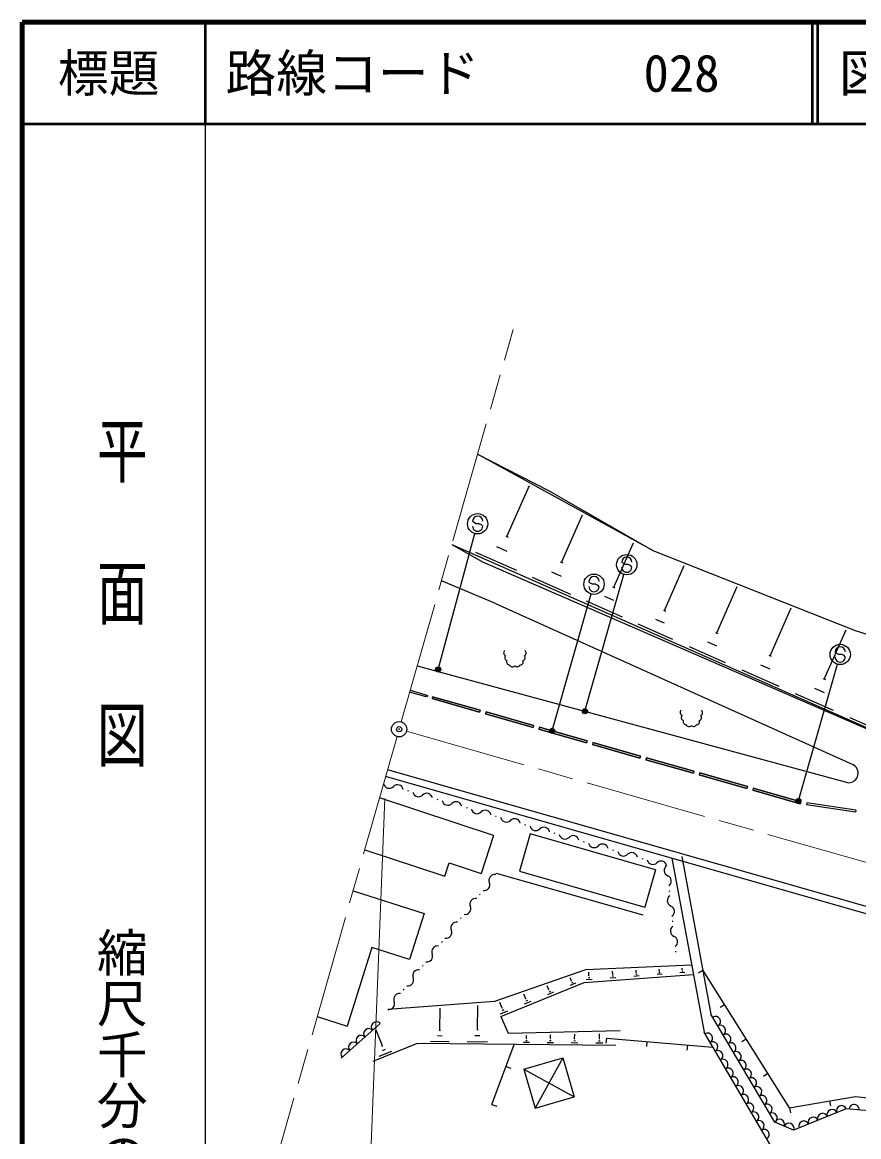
# Model space of a CAD drawing. Units: millimetres, scale not verified. Extents: x 40000 to 680000, y 20000 to 380000.
# Drawn here: x 40000 to 122321, y 270384 to 380000 of the extents above; entities that cross this region are included whole.
import ezdxf
from ezdxf.enums import TextEntityAlignment as Align

# ---------------------------------------------------------------- set-up
doc = ezdxf.new("R2010")
doc.units = ezdxf.units.MM
doc.header["$LTSCALE"] = 1000
doc.header["$PDMODE"] = 32
doc.header["$PDSIZE"] = 500
doc.linetypes.add('CHAIN', pattern=[18.5, 12, -1.5, 3.5, -1.5])
for name, color, linetype, lineweight in [('S-BGD', 7, 'Continuous', 25), ('S-BMK', 2, 'CHAIN', 13), ('S-BMK-SRVR', 3, 'Continuous', 25), ('S-STR-HTXT', 7, 'Continuous', 13), ('S-STR-STRC', 7, 'Continuous', 25), ('S-TTL', 2, 'Continuous', 140), ('S-TTL-BAND', 7, 'Continuous', 25), ('S-TTL-FRAM', 2, 'Continuous', 50), ('S-TTL-LINE', 7, 'Continuous', 50)]:
    doc.layers.add(name, color=color, linetype=linetype, lineweight=lineweight)
doc.layers.add('S-TTL-TXT', color=7, linetype='Continuous')
doc.styles.add('@ＭＳ ゴシック', font='')
doc.styles.add('ＭＳ ゴシック', font='')
doc.styles.get('@ＭＳ ゴシック').set_extended_font_data('@MS Gothic')
doc.styles.get('ＭＳ ゴシック').set_extended_font_data('MS Gothic')

msp = doc.modelspace()

# ---------------------------------------------------------------- linework, layer by layer
at = {"layer": 'S-BGD'}
for p, q in [((84808, 337533), (91798, 333948)), ((102056, 328049), (84808, 337533)), ((87703, 329414), (89922, 334437)), ((91798, 333948), (102056, 328049)), ((93072, 326870), (95145, 331565)), ((87577, 329470), (87830, 329358)), ((82273, 328642), (85305, 326946)), ((82273, 328642), (141002, 302707)), ((84613, 327882), (88653, 326097)), ((86663, 328425), (87673, 327979)), ((98211, 324434), (100146, 328815)), ((102056, 328049), (121964, 320161)), ((85305, 326946), (141002, 302707)), ((92953, 326922), (93190, 326817)), ((92094, 325940), (93043, 325520)), ((103200, 322136), (105151, 326554)), ((86577, 322829), (81249, 325054)), ((90166, 325429), (93964, 323752)), ((98100, 324483), (98323, 324385)), ((108344, 319935), (110357, 324492)), ((97293, 323561), (98185, 323167)), ((86577, 322829), (121746, 306991)), ((95483, 323081), (99050, 321506)), ((113589, 317691), (115663, 322389)), ((102316, 321295), (103175, 320916)), ((103093, 322184), (103308, 322089)), ((100573, 320834), (104008, 319317)), ((118935, 315402), (121074, 320245)), ((121964, 320161), (133984, 316405)), ((107435, 319070), (108318, 318680)), ((108234, 319984), (108455, 319886)), ((105642, 318595), (109175, 317035)), ((112653, 316801), (113561, 316400)), ((113475, 317741), (113702, 317640)), ((78865, 316696), (121338, 305201)), ((110810, 316313), (114442, 314709)), ((118818, 315454), (119052, 315351)), ((79750, 313636), (78125, 314099)), ((78180, 314292), (79805, 313828)), ((79805, 313828), (79750, 313636)), ((80382, 313663), (80327, 313471)), ((80382, 313663), (80327, 313471)), ((80382, 313663), (85065, 312328)), ((85065, 312328), (80382, 313663)), ((80382, 313663), (85065, 312328)), ((116078, 313986), (119813, 312337)), ((117973, 314488), (118907, 314076)), ((80327, 313471), (85010, 312135)), ((85010, 312135), (80327, 313471)), ((80327, 313471), (85010, 312135)), ((85065, 312328), (85010, 312135)), ((85065, 312328), (85010, 312135)), ((85065, 312328), (85010, 312135)), ((85065, 312328), (85010, 312135)), ((85065, 312328), (85010, 312135)), ((85065, 312328), (85010, 312135)), ((85065, 312328), (85010, 312135)), ((85065, 312328), (85010, 312135)), ((85642, 312163), (85587, 311971)), ((85642, 312163), (85587, 311971)), ((85587, 311971), (90270, 310635)), ((90270, 310635), (85587, 311971)), ((85587, 311971), (90270, 310635)), ((85642, 312163), (90325, 310827)), ((90325, 310827), (85642, 312163)), ((85642, 312163), (90325, 310827)), ((121450, 311614), (125390, 309874)), ((90325, 310827), (90270, 310635)), ((90325, 310827), (90270, 310635)), ((90325, 310827), (90270, 310635)), ((90325, 310827), (90270, 310635)), ((90325, 310827), (90270, 310635)), ((90902, 310663), (90847, 310471)), ((90902, 310663), (90847, 310471)), ((90847, 310471), (95531, 309135)), ((95531, 309135), (90847, 310471)), ((90847, 310471), (95531, 309135)), ((90902, 310663), (95586, 309327)), ((95586, 309327), (90902, 310663)), ((90902, 310663), (95586, 309327)), ((95586, 309327), (95531, 309135)), ((95586, 309327), (95531, 309135)), ((95586, 309327), (95531, 309135)), ((95586, 309327), (95531, 309135)), ((95586, 309327), (95531, 309135)), ((95586, 309327), (95531, 309135)), ((95586, 309327), (95531, 309135)), ((95586, 309327), (95531, 309135)), ((96163, 309163), (96108, 308970)), ((96163, 309163), (96108, 308970)), ((96163, 309163), (100846, 307827)), ((100846, 307827), (96163, 309163)), ((96163, 309163), (100846, 307827)), ((96108, 308970), (100791, 307634)), ((100791, 307634), (96108, 308970)), ((96108, 308970), (100791, 307634)), ((100846, 307827), (100791, 307634)), ((100846, 307827), (100791, 307634)), ((100846, 307827), (100791, 307634)), ((100846, 307827), (100791, 307634)), ((100846, 307827), (100791, 307634)), ((101423, 307662), (101368, 307470)), ((101423, 307662), (101368, 307470)), ((101368, 307470), (106051, 306134)), ((106051, 306134), (101368, 307470)), ((101368, 307470), (106051, 306134)), ((101423, 307662), (106106, 306327)), ((106106, 306327), (101423, 307662)), ((101423, 307662), (106106, 306327)), ((147384, 286103), (75951, 306477)), ((106106, 306327), (106051, 306134)), ((106106, 306327), (106051, 306134)), ((106106, 306327), (106051, 306134)), ((106106, 306327), (106051, 306134)), ((106106, 306327), (106051, 306134)), ((106106, 306327), (106051, 306134)), ((106106, 306327), (106051, 306134)), ((106106, 306327), (106051, 306134)), ((106683, 306162), (106628, 305970)), ((106683, 306162), (106628, 305970)), ((111311, 304634), (106628, 305970)), ((106628, 305970), (111311, 304634)), ((111366, 304826), (106683, 306162)), ((106683, 306162), (111366, 304826)), ((147178, 285433), (75759, 305803)), ((111366, 304826), (111311, 304634)), ((111366, 304826), (111311, 304634)), ((111366, 304826), (111311, 304634)), ((111366, 304826), (111311, 304634)), ((111366, 304826), (111311, 304634)), ((111366, 304826), (111311, 304634)), ((111366, 304826), (111311, 304634)), ((111366, 304826), (111311, 304634)), ((111366, 304826), (111311, 304634)), ((111366, 304826), (111311, 304634)), ((111366, 304826), (111311, 304634)), ((111366, 304826), (111311, 304634)), ((111366, 304826), (111311, 304634)), ((86384, 300005), (75161, 303707)), ((77913, 304426), (78009, 304398)), ((111943, 304662), (111888, 304469)), ((111943, 304662), (111888, 304469)), ((116572, 303134), (111888, 304469)), ((111888, 304469), (116572, 303134)), ((116626, 303326), (111943, 304662)), ((111943, 304662), (116626, 303326)), ((80795, 303592), (80891, 303565)), ((83677, 302759), (83773, 302731)), ((116626, 303326), (116572, 303134)), ((116626, 303326), (116572, 303134)), ((116626, 303326), (116572, 303134)), ((116626, 303326), (116572, 303134)), ((116626, 303326), (116572, 303134)), ((116626, 303326), (116572, 303134)), ((116626, 303326), (116572, 303134)), ((116626, 303326), (116572, 303134)), ((116626, 303326), (116572, 303134)), ((116626, 303326), (116572, 303134)), ((116626, 303326), (116572, 303134)), ((116626, 303326), (116572, 303134)), ((116626, 303326), (116572, 303134)), ((116626, 303326), (116572, 303134)), ((116626, 303326), (116572, 303134)), ((116626, 303326), (116572, 303134)), ((116626, 303326), (116572, 303134)), ((116626, 303326), (116572, 303134)), ((117220, 303237), (117190, 303039)), ((122007, 302319), (117190, 303039)), ((122036, 302516), (117220, 303237)), ((86559, 301926), (86655, 301898)), ((122036, 302516), (122007, 302319)), ((89441, 301093), (89537, 301065)), ((86384, 300005), (85155, 296280)), ((89984, 300171), (88934, 296489)), ((102333, 296649), (89984, 300171)), ((92323, 300259), (92419, 300232)), ((95205, 299426), (95301, 299398)), ((73707, 298611), (81575, 296015)), ((98087, 298593), (98183, 298565)), ((81575, 296015), (82005, 297319)), ((82005, 297319), (85155, 296280)), ((100969, 297760), (101065, 297732)), ((103920, 297772), (107098, 280660)), ((104903, 297954), (107781, 282454)), ((86642, 296310), (101063, 292197)), ((88934, 296489), (101283, 292966)), ((102333, 296649), (101283, 292966)), ((72556, 294574), (79566, 292352)), ((85068, 294252), (85005, 294174)), ((103672, 294615), (103683, 294515)), ((79566, 292352), (78125, 287805)), ((83192, 291911), (83129, 291833)), ((103983, 291631), (103993, 291531)), ((81316, 289570), (81253, 289492)), ((74409, 288983), (71962, 281262)), ((78125, 287805), (74409, 288983)), ((104293, 288647), (104303, 288547)), ((79439, 287229), (79377, 287151)), ((105870, 287272), (95424, 286796)), ((95424, 286796), (86481, 283676)), ((95294, 285548), (106044, 286335)), ((95772, 286200), (95746, 286560)), ((95791, 286201), (95753, 286198)), ((98199, 286185), (98055, 286174)), ((98115, 286352), (98091, 286667)), ((98133, 286353), (98097, 286351)), ((100721, 286196), (100177, 286156)), ((100505, 286344), (100369, 286334)), ((100425, 286502), (100405, 286773)), ((100442, 286503), (100408, 286501)), ((102983, 286361), (102470, 286324)), ((102779, 286501), (102651, 286492)), ((102704, 286650), (102687, 286877)), ((102720, 286651), (102687, 286649)), ((105213, 286525), (104731, 286489)), ((105022, 286656), (104901, 286647)), ((104966, 286797), (104936, 286795)), ((104951, 286796), (104938, 286979)), ((106984, 286749), (106560, 286483)), ((106984, 286749), (115479, 273225)), ((87104, 282209), (95294, 285548)), ((91832, 284827), (91671, 285222)), ((94453, 285475), (93908, 285252)), ((94047, 285691), (93919, 286006)), ((94064, 285698), (94030, 285684)), ((94182, 285555), (94045, 285499)), ((96103, 285857), (95495, 285813)), ((95862, 286023), (95710, 286012)), ((98428, 286028), (97852, 285986)), ((77563, 284888), (77501, 284810)), ((89559, 283941), (89365, 284417)), ((89580, 283949), (89539, 283932)), ((92280, 284589), (91678, 284343)), ((91851, 284835), (91813, 284819)), ((91981, 284677), (91830, 284616)), ((86481, 283676), (75968, 282898)), ((81095, 280877), (81118, 283029)), ((84801, 280930), (84826, 283304)), ((87227, 283031), (86999, 283592)), ((87250, 283040), (87205, 283022)), ((87405, 282852), (87225, 282779)), ((90050, 283680), (89391, 283411)), ((89722, 283777), (89558, 283709)), ((109112, 283362), (108688, 283096)), ((69025, 282193), (71962, 281262)), ((87762, 282747), (87044, 282454)), ((87104, 282209), (87807, 280556)), ((114059, 271801), (107781, 282454)), ((75216, 281518), (71395, 278114)), ((75441, 279310), (74818, 280848)), ((81038, 280878), (81153, 280876)), ((84738, 280931), (84863, 280929)), ((87807, 280556), (98830, 280816)), ((113782, 269316), (107098, 280660)), ((78874, 279547), (74494, 277770)), ((98421, 279340), (78874, 279547)), ((80164, 279783), (82003, 279764)), ((80859, 280328), (81319, 280323)), ((83792, 279745), (85784, 279724)), ((84545, 280335), (85043, 280330)), ((89326, 279687), (89904, 279680)), ((89544, 279858), (89689, 279856)), ((89600, 280030), (89637, 280030)), ((89619, 280030), (89622, 280349)), ((91659, 279662), (92276, 279655)), ((91892, 279845), (92046, 279843)), ((91952, 280029), (91991, 280029)), ((91971, 280029), (91975, 280404)), ((94031, 279637), (94689, 279630)), ((94280, 279832), (94445, 279830)), ((94344, 280028), (94385, 280028)), ((94364, 280028), (94369, 280461)), ((96445, 279611), (97144, 279604)), ((96709, 279818), (96884, 279816)), ((96777, 280027), (96821, 280027)), ((96799, 280027), (96804, 280518)), ((97489, 280084), (97446, 279586)), ((97489, 280084), (107965, 279187)), ((101474, 279743), (101432, 279245)), ((111239, 279974), (110816, 279708)), ((75116, 278292), (76384, 278806)), ((75402, 279294), (75481, 279326)), ((75437, 278865), (75754, 278994)), ((86225, 273554), (88407, 279446)), ((105460, 279402), (105417, 278904)), ((89356, 277038), (93200, 278147)), ((93200, 278147), (90465, 273195)), ((93200, 278147), (94308, 274303)), ((87614, 277305), (88083, 277131)), ((89356, 277038), (90465, 273195)), ((89356, 277038), (94308, 274303)), ((113367, 276587), (112944, 276321)), ((90465, 273195), (94308, 274303)), ((115479, 273225), (121988, 274345)), ((121988, 274345), (140126, 272355)), ((86225, 273554), (86694, 273380)), ((115509, 273230), (115593, 272738)), ((121087, 273128), (115914, 271025)), ((119451, 273908), (119535, 273416)), ((142284, 271151), (121087, 273128)), ((115914, 271025), (114059, 271801))]:
    msp.add_line(p, q, dxfattribs=at)
for centre, radius, start, end in [((87673, 317980), 300, 131.69646, 250.31174), ((89288, 317969), 300, 295.5816, 51.83622), ((87786, 317487), 300, 135.42172, 248.97879), ((87959, 317102), 300, 159.44718, 269.02338), ((88240, 316893), 300, 197.56364, 321.14954), ((88998, 317080), 300, 265.11615, 25.19228), ((89194, 317498), 300, 284.47614, 41.84201), ((88698, 316903), 300, 221.4806, 335.92433), ((105041, 312111), 300, 131.69646, 250.31174), ((105154, 311618), 300, 135.42172, 248.97879), ((105327, 311232), 300, 159.44718, 269.02338), ((106366, 311210), 300, 265.11615, 25.19228), ((106562, 311628), 300, 284.47614, 41.84201), ((106656, 312099), 300, 295.5816, 51.83622), ((105608, 311023), 300, 197.56364, 321.14954), ((106066, 311033), 300, 221.4806, 335.92433), ((121327, 306145), 944, 270.65376, 63.69525), ((76114, 305223), 567, 191.94704, 315.80207), ((76927, 304433), 567, 11.94704, 135.80207), ((78996, 304390), 567, 191.94704, 315.80207), ((79809, 303600), 567, 11.94704, 135.80207), ((81878, 303557), 567, 191.94704, 315.80207), ((82691, 302767), 567, 11.94704, 135.80207), ((84760, 302724), 567, 191.94704, 315.80207), ((85573, 301934), 567, 11.94704, 135.80207), ((87642, 301890), 567, 191.94704, 315.80207), ((88455, 301100), 567, 11.94704, 135.80207), ((90524, 301057), 567, 191.94704, 315.80207), ((91337, 300267), 567, 11.94704, 135.80207), ((93406, 300224), 567, 191.94704, 315.80207), ((94219, 299434), 567, 11.94704, 135.80207), ((96288, 299391), 567, 191.94704, 315.80207), ((97100, 298601), 567, 11.94704, 135.80207), ((99170, 298558), 567, 191.94704, 315.80207), ((99982, 297767), 567, 11.94704, 135.80207), ((102052, 297724), 567, 191.94704, 315.80207), ((102864, 296934), 567, 11.94704, 135.80207), ((86495, 295607), 567, 79.36134, 203.21636), ((103736, 296582), 567, 124.00946, 247.86449), ((103309, 295532), 567, 304.00946, 67.86449), ((85454, 295160), 567, 259.36134, 23.21636), ((84619, 293266), 567, 79.36134, 203.21636), ((104046, 293598), 567, 124.00946, 247.86449), ((83578, 292819), 567, 259.36134, 23.21636), ((103619, 292548), 567, 304.00946, 67.86449), ((81702, 290478), 567, 259.36134, 23.21636), ((82743, 290925), 567, 79.36134, 203.21636), ((104356, 290614), 567, 124.00946, 247.86449), ((103929, 289564), 567, 304.00946, 67.86449), ((79825, 288137), 567, 259.36134, 23.21636), ((80867, 288584), 567, 79.36134, 203.21636), ((78991, 286243), 567, 79.36134, 203.21636), ((77949, 285796), 567, 259.36134, 23.21636), ((77115, 283902), 567, 79.36134, 203.21636), ((76073, 283455), 567, 259.36134, 23.21636), ((108221, 281709), 500, 300.50756, 120.50756), ((74096, 280520), 500, 41.69325, 221.69325), ((74843, 281186), 500, 41.69325, 221.69325), ((108728, 280847), 500, 300.50756, 120.50756), ((72602, 279190), 500, 41.69325, 221.69325), ((73349, 279855), 500, 41.69325, 221.69325), ((107436, 280085), 500, 300.50756, 120.50756), ((107944, 279224), 500, 300.50756, 120.50756), ((109236, 279985), 500, 300.50756, 120.50756), ((109744, 279124), 500, 300.50756, 120.50756), ((71856, 278525), 500, 41.69325, 221.69325), ((108451, 278362), 500, 300.50756, 120.50756), ((110251, 278262), 500, 300.50756, 120.50756), ((108959, 277501), 500, 300.50756, 120.50756), ((110759, 277401), 500, 300.50756, 120.50756), ((109467, 276639), 500, 300.50756, 120.50756), ((109974, 275778), 500, 300.50756, 120.50756), ((111267, 276539), 500, 300.50756, 120.50756), ((110482, 274916), 500, 300.50756, 120.50756), ((111774, 275678), 500, 300.50756, 120.50756), ((112282, 274816), 500, 300.50756, 120.50756), ((110990, 274055), 500, 300.50756, 120.50756), ((112790, 273954), 500, 300.50756, 120.50756), ((111497, 273193), 500, 300.50756, 120.50756), ((113297, 273093), 500, 300.50756, 120.50756), ((119698, 272563), 500, 22.12194, 202.12194), ((120624, 272939), 500, 22.12194, 202.12194), ((121873, 273054), 500, 354.67235, 174.67235), ((112005, 272331), 500, 300.50756, 120.50756), ((112513, 271470), 500, 300.50756, 120.50756), ((113805, 272231), 500, 300.50756, 120.50756), ((114530, 271603), 500, 337.30833, 157.30833), ((116918, 271433), 500, 22.12194, 202.12194), ((117845, 271810), 500, 22.12194, 202.12194), ((118771, 272186), 500, 22.12194, 202.12194), ((113020, 270608), 500, 300.50756, 120.50756), ((115453, 271218), 500, 337.30833, 157.30833)]:
    msp.add_arc(centre, radius, start, end, dxfattribs=at)
at = {"layer": 'S-BMK'}
for p, q in [((77295, 311189), (88299, 349769)), ((77810, 310262), (172533, 283245)), ((76883, 309746), (65242, 268930))]:
    msp.add_line(p, q, dxfattribs=at)
at = {"layer": 'S-BMK-SRVR'}
msp.add_circle((77089, 310467), 750, dxfattribs=at)
msp.add_point((77089, 310467), dxfattribs=at)
msp.add_point((77089, 310467), dxfattribs=at)
at = {"layer": 'S-STR-HTXT'}
msp.add_line((75675, 303647), (73290, 242554), dxfattribs=at)
at = {"layer": 'S-STR-STRC'}
for p, q in [((84418, 330820), (84319, 330938)), ((84663, 330680), (84418, 330820)), ((84964, 330678), (84663, 330680)), ((85209, 330566), (84964, 330678)), ((85315, 330430), (85209, 330566)), ((80895, 316200), (84552, 329714)), ((99092, 326793), (98993, 326912)), ((99337, 326654), (99092, 326793)), ((95373, 312228), (99213, 325691)), ((99638, 326652), (99337, 326654)), ((99883, 326540), (99638, 326652)), ((99989, 326404), (99883, 326540)), ((95871, 324872), (95772, 324990)), ((96116, 324732), (95871, 324872)), ((96417, 324730), (96116, 324732)), ((96662, 324618), (96417, 324730)), ((96768, 324482), (96662, 324618)), ((92194, 310451), (95992, 323769)), ((120105, 317960), (120005, 318078)), ((120350, 317820), (120105, 317960)), ((116427, 303539), (120226, 316858)), ((120651, 317818), (120350, 317820)), ((120896, 317706), (120651, 317818)), ((121002, 317570), (120896, 317706))]:
    msp.add_line(p, q, dxfattribs=at)
for centre, radius in [((84814, 330679), 1000), ((99487, 326653), 1000), ((96267, 324731), 1000), ((120500, 317819), 1000), ((80934, 316345), 150), ((80934, 316345), 120), ((80934, 316345), 90), ((80934, 316345), 60), ((80934, 316345), 30), ((95373, 312227), 150), ((95373, 312227), 120), ((95373, 312227), 90), ((95373, 312227), 60), ((95373, 312227), 30), ((92152, 310306), 150), ((92152, 310306), 120), ((92152, 310306), 90), ((92152, 310306), 60), ((92152, 310306), 30), ((116386, 303394), 150), ((116386, 303394), 120), ((116386, 303394), 90), ((116386, 303394), 60), ((116386, 303394), 30)]:
    msp.add_circle(centre, radius, dxfattribs=at)
for centre, start, end in [((84819, 330934), 359.55488, 179.55488), ((84815, 330434), 179.55488, 359.55488), ((99493, 326908), 359.55488, 179.55488), ((99489, 326408), 179.55488, 359.55488), ((96268, 324486), 179.55488, 359.55488), ((96272, 324986), 359.55488, 179.55488), ((120505, 318074), 359.55488, 179.55488), ((120502, 317574), 179.55488, 359.55488)]:
    msp.add_arc(centre, 500, start, end, dxfattribs=at)
for p in [(80934, 316345), (95373, 312227), (92152, 310306), (116386, 303394)]:
    msp.add_point(p, dxfattribs=at)
at = {"layer": 'S-TTL'}
for p, q in [((40000, 380000), (40000, 20000)), ((680000, 380000), (40000, 380000))]:
    msp.add_line(p, q, dxfattribs=at)
at = {"layer": 'S-TTL-BAND'}
msp.add_line((58000, 370000), (58000, 20000), dxfattribs=at)
at = {"layer": 'S-TTL-FRAM'}
msp.add_line((79805, 313828), (79750, 313636), dxfattribs=at)
msp.add_line((79805, 313828), (79750, 313636), dxfattribs=at)
msp.add_line((79805, 313828), (79750, 313636), dxfattribs=at)
msp.add_line((79805, 313828), (79750, 313636), dxfattribs=at)
at = {"layer": 'S-TTL-LINE'}
for p, q in [((58000, 380000), (58000, 370000)), ((117750, 380000), (117750, 370000)), ((118250, 380000), (118250, 370000)), ((40000, 370000), (680000, 370000))]:
    msp.add_line(p, q, dxfattribs=at)

# ---------------------------------------------------------------- texts
at = {"layer": 'S-TTL-BAND', "style": '@ＭＳ ゴシック', "width": 1.4}
msp.add_text('平  面  図', height=3666, rotation=270, dxfattribs=at).set_placement((49777, 306475), align=Align.MIDDLE_RIGHT)
at = {"layer": 'S-TTL-BAND', "style": '@ＭＳ ゴシック'}
msp.add_text('縮尺千分の一', height=3666, rotation=270, dxfattribs=at).set_placement((49777, 261030), align=Align.MIDDLE_RIGHT)
at = {"layer": 'S-TTL-TXT', "style": 'ＭＳ ゴシック'}
msp.add_text('標題', height=3666, dxfattribs=at).set_placement((48500, 375000), align=Align.MIDDLE_CENTER)
for s, p in [('路線コード', (60000, 375000)), ('図面コード', (120380, 375000)), ('028', (101142, 375000))]:
    msp.add_text(s, height=3666, dxfattribs=at).set_placement(p, align=Align.MIDDLE_LEFT)

doc.saveas('drawing.dxf')
